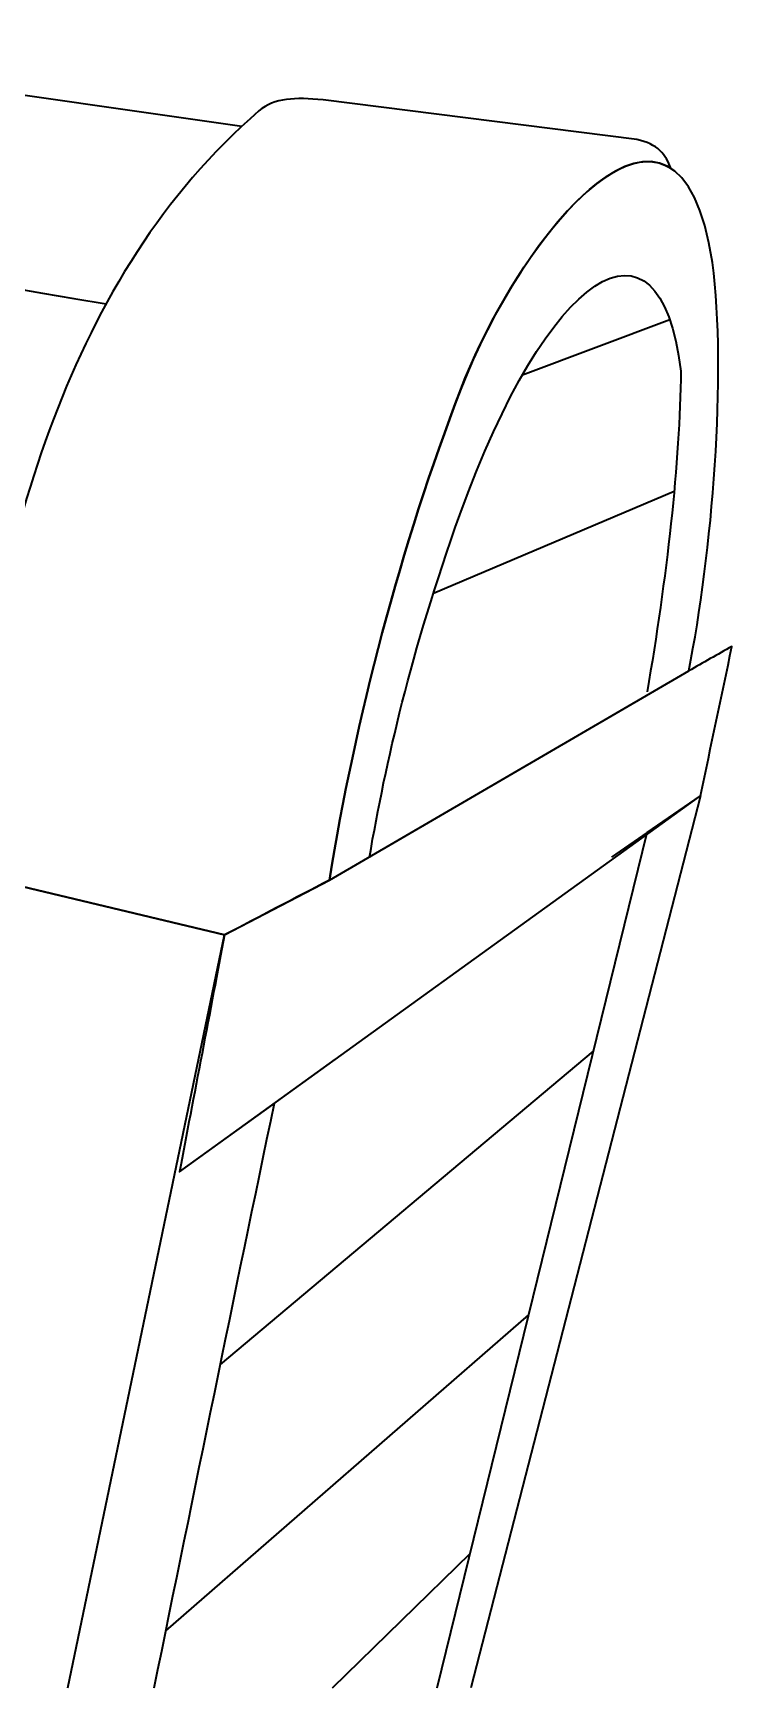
# Model space of a CAD drawing. Header units: centimetres. Extents: x -21.3 to 21.2, y -15.2 to 14.8.
# Drawn here: x 17.366 to 18.017, y -2.144 to -0.603 of the extents above; entities that cross this region are included whole.
import ezdxf

# ---------------------------------------------------------------- set-up
doc = ezdxf.new("R2010")
doc.units = ezdxf.units.CM
doc.header["$MEASUREMENT"] = 0
doc.layers.add('layer 1', color=7, linetype='Continuous')

msp = doc.modelspace()

# ---------------------------------------------------------------- linework, layer by layer
at = {"layer": 'layer 1', "color": 29, "lineweight": 35}
for points in [[(16.95405, -0.60301), (16.95405, -0.60301), (17.56051, -0.68984), (17.56051, -0.68984)], [(16.77671, -0.74343), (16.93525, -0.77034), (17.10886, -0.79984), (17.43393, -0.85524)], [(17.82212, -0.92137), (17.82212, -0.92137), (17.95941, -0.86992), (17.95941, -0.86992)], [(17.73907, -1.12477), (17.73907, -1.12477), (17.96349, -1.02958), (17.96349, -1.02958)], [(17.64207, -1.39209), (17.64207, -1.39209), (17.97706, -1.19714), (17.97706, -1.19714)], [(16.5367, -1.20244), (16.5367, -1.20244), (17.54447, -1.44304), (17.54447, -1.44304)], [(17.50229, -1.66381), (17.50229, -1.66381), (17.98804, -1.31337), (17.98804, -1.31337)], [(17.5405, -1.84319), (17.5405, -1.84319), (17.88835, -1.55119), (17.88835, -1.55119)], [(17.48962, -2.09138), (17.48962, -2.09138), (17.828, -1.79697), (17.828, -1.79697)], [(17.64514, -2.14442), (17.64514, -2.14442), (17.77353, -2.0189), (17.77353, -2.0189)]]:
    msp.add_open_spline(points, degree=3, dxfattribs=at)
for points, knots in [([(17.90531, -1.37054), (17.90531, -1.37054), (17.98804, -1.31336), (17.98804, -1.31336), (17.98804, -1.31336), (17.99781, -1.26699), (18.00757, -1.22063), (18.01733, -1.17424), (18.01733, -1.17424), (18.0039, -1.18187), (17.99049, -1.1895), (17.97706, -1.19714), (17.97706, -1.19714), (17.99876, -1.08988), (18.01291, -0.91977), (17.99918, -0.81665), (17.99918, -0.81665), (17.96763, -0.60899), (17.82057, -0.78942), (17.76464, -0.93459), (17.76464, -0.93459), (17.70873, -1.07974), (17.66615, -1.24257), (17.64207, -1.39209), (17.64207, -1.39209), (17.60953, -1.40906), (17.57701, -1.42606), (17.54447, -1.44304), (17.54447, -1.44304), (17.5315, -1.51095), (17.51529, -1.59588), (17.50229, -1.66381), (17.50229, -1.66381), (17.50229, -1.66381), (17.64785, -1.5588), (17.64785, -1.5588)], [0, 0, 0, 0, 0.1, 0.1, 0.1, 0.1, 0.2, 0.2, 0.2, 0.2, 0.3, 0.3, 0.3, 0.3, 0.4, 0.4, 0.4, 0.4, 0.5, 0.5, 0.5, 0.5, 0.6, 0.6, 0.6, 0.6, 0.7, 0.7, 0.7, 0.7, 0.8, 0.8, 0.8, 0.8, 1, 1, 1, 1]), ([(17.54447, -1.44304), (17.54447, -1.44304), (17.20201, -1.36128), (17.20201, -1.36128), (17.20201, -1.36128), (17.20201, -1.36128), (17.30215, -1.31399), (17.30215, -1.31399), (17.30215, -1.31399), (17.33634, -1.07391), (17.39718, -0.83026), (17.57647, -0.67556), (17.57647, -0.67556), (17.59099, -0.66312), (17.61021, -0.66284), (17.63627, -0.66513), (17.63627, -0.66513), (17.63627, -0.66513), (17.92856, -0.70224), (17.92856, -0.70224), (17.92856, -0.70224), (17.9479, -0.70595), (17.95603, -0.71657), (17.96028, -0.72895), (17.96028, -0.72895), (17.90331, -0.69217), (17.80736, -0.82367), (17.76464, -0.93459), (17.76464, -0.93459), (17.70873, -1.07974), (17.66615, -1.24257), (17.64207, -1.39209), (17.64207, -1.39209), (17.64207, -1.39209), (17.54447, -1.44304), (17.54447, -1.44304)], [0, 0, 0, 0, 0.1, 0.1, 0.1, 0.1, 0.2, 0.2, 0.2, 0.2, 0.3, 0.3, 0.3, 0.3, 0.4, 0.4, 0.4, 0.4, 0.5, 0.5, 0.5, 0.5, 0.6, 0.6, 0.6, 0.6, 0.7, 0.7, 0.7, 0.7, 0.8, 0.8, 0.8, 0.8, 1, 1, 1, 1]), ([(17.6794, -1.37081), (17.69515, -1.28134), (17.71729, -1.18136), (17.76379, -1.05161), (17.76379, -1.05161), (17.84452, -0.82643), (17.94982, -0.75382), (17.96973, -0.91795), (17.96973, -0.91795), (17.96901, -1.001), (17.95625, -1.11336), (17.93823, -1.21656)], [0, 0, 0, 0, 0.25, 0.25, 0.25, 0.25, 0.5, 0.5, 0.5, 0.5, 1, 1, 1, 1]), ([(17.74271, -2.14442), (17.74271, -2.14442), (17.93829, -1.34775), (17.93829, -1.34775), (17.93829, -1.34775), (17.93829, -1.34775), (17.98804, -1.31337), (17.98804, -1.31337), (17.98804, -1.31337), (17.98804, -1.31337), (17.77381, -2.14442), (17.77381, -2.14442)], [0, 0, 0, 0, 0.25, 0.25, 0.25, 0.25, 0.5, 0.5, 0.5, 0.5, 1, 1, 1, 1]), ([(17.39815, -2.14442), (17.39815, -2.14442), (17.54447, -1.44304), (17.54447, -1.44304), (17.54447, -1.44304), (17.54447, -1.44304), (17.20201, -1.36128), (17.20201, -1.36128), (17.20201, -1.36128), (17.20201, -1.36128), (17.08752, -2.14442), (17.08752, -2.14442)], [0, 0, 0, 0, 0.25, 0.25, 0.25, 0.25, 0.5, 0.5, 0.5, 0.5, 1, 1, 1, 1]), ([(17.47876, -2.14442), (17.5162, -1.96164), (17.55356, -1.77844), (17.59094, -1.59985), (17.59094, -1.59985), (17.59094, -1.59985), (17.50235, -1.66354), (17.50235, -1.66354)], [0, 0, 0, 0, 0.3333333, 0.3333333, 0.3333333, 0.3333333, 1, 1, 1, 1])]:
    msp.add_open_spline(points, degree=3, knots=knots, dxfattribs=at)

doc.saveas('drawing.dxf')
